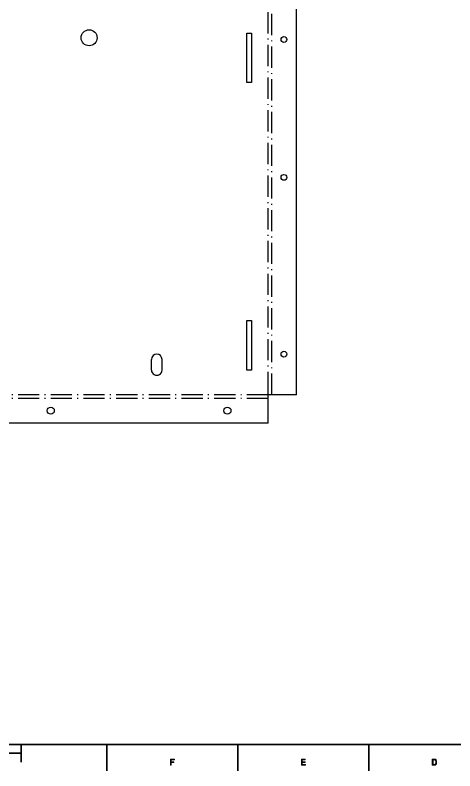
# Model space of a CAD drawing. Extents: x 0 to 1189, y 0 to 841.
# Drawn here: x 691 to 940, y 5 to 432.6 of the extents above; entities that cross this region are included whole.
import ezdxf

# ---------------------------------------------------------------- set-up
doc = ezdxf.new("R2010")
doc.units = 0
doc.linetypes.add('DASHDOT', pattern=[18.5, 12, -3, 0.5, -3])

msp = doc.modelspace()

# ---------------------------------------------------------------- linework, layer by layer
at = {"color": 1, "linetype": 'DASHDOT'}
for p, q in [((834.25, 218.82016), (834.25, 621.82019)), ((836.331665, 217.82016), (836.331665, 621.82019)), ((834.25, 217.82016), (361.75, 217.82016)), ((834.25, 215.738449), (361.75, 215.738449))]:
    msp.add_line(p, q, dxfattribs=at)
for p, q in [((850.331665, 217.82016), (850.331665, 621.82019)), ((822.200012, 394.432678), (822.200012, 422.432678)), ((824.799988, 422.432678), (824.799988, 394.432678)), ((822.200012, 231.82016), (822.200012, 259.82016)), ((824.799988, 259.82016), (824.799988, 231.82016)), ((834.25, 201.738205), (361.75, 201.738205))]:
    msp.add_line(p, q)
at = {"ltscale": 0.0125}
for p, q in [((822.200012, 422.432678), (822.700012, 422.432678)), ((824.299988, 422.432678), (824.799988, 422.432678)), ((822.700012, 394.432678), (822.200012, 394.432678)), ((824.799988, 394.432678), (824.299988, 394.432678)), ((822.200012, 259.82016), (822.700012, 259.82016)), ((824.299988, 259.82016), (824.799988, 259.82016)), ((822.700012, 231.82016), (822.200012, 231.82016)), ((824.799988, 231.82016), (824.299988, 231.82016))]:
    msp.add_line(p, q, dxfattribs=at)
at = {"ltscale": 0.039999}
for p, q in [((822.700012, 422.432678), (824.299988, 422.432678)), ((824.299988, 394.432678), (822.700012, 394.432678)), ((822.700012, 259.82016), (824.299988, 259.82016)), ((824.299988, 231.82016), (822.700012, 231.82016))]:
    msp.add_line(p, q, dxfattribs=at)
at = {"ltscale": 0.15}
for p, q in [((768.25, 231.82016), (768.25, 237.82016)), ((774.25, 231.82016), (774.25, 237.82016))]:
    msp.add_line(p, q, dxfattribs=at)
at = {"ltscale": 0.025}
msp.add_line((834.25, 217.82016), (834.25, 218.82016), dxfattribs=at)
at = {"ltscale": 0.052042}
msp.add_line((836.331665, 217.82016), (834.25, 217.82016), dxfattribs=at)
at = {"ltscale": 0.052043}
msp.add_line((834.25, 215.738449), (834.25, 217.82016), dxfattribs=at)
at = {"ltscale": 0.350006}
msp.add_line((834.25, 201.738205), (834.25, 215.738449), dxfattribs=at)
at = {"ltscale": 0.35}
msp.add_line((850.331665, 217.82016), (836.331665, 217.82016), dxfattribs=at)
at = {"color": 7, "lineweight": 35}
for p, q in [((20, 20), (1169, 20)), ((494.5, 15), (694.5, 15))]:
    msp.add_line(p, q, dxfattribs=at)
at = {"color": 7, "lineweight": 35, "ltscale": 0.25}
msp.add_line((694.5, 20), (694.5, 10), dxfattribs=at)
at = {"color": 7, "lineweight": 35, "ltscale": 0.375}
for p, q in [((742.900024, 20), (742.900024, 5)), ((817.099976, 20), (817.099976, 5)), ((891.299988, 20), (891.299988, 5))]:
    msp.add_line(p, q, dxfattribs=at)
at = {"color": 7, "lineweight": 13}
for points in [[(778.966125, 8.166786), (779.435181, 8.166786), (779.435181, 9.775576), (780.907776, 9.775576), (780.907776, 10.194164), (779.435181, 10.194164), (779.435181, 11.243155), (781.245667, 11.243155), (781.245667, 11.666786), (778.966125, 11.666786)], [(853.14093, 8.166786), (855.359985, 8.166786), (855.359985, 8.590417), (853.604919, 8.590417), (853.604919, 9.775576), (855.168335, 9.775576), (855.168335, 10.194164), (853.604919, 10.194164), (853.604919, 11.243155), (855.319641, 11.243155), (855.319641, 11.666786), (853.14093, 11.666786)], [(928.394958, 11.666786), (927.22998, 11.666786), (927.22998, 8.166786), (928.394958, 8.166786), (928.944702, 8.277738), (929.35321, 8.615633), (929.605347, 9.165345), (929.696167, 9.916786), (929.615479, 10.683357), (929.514587, 10.98595), (929.373352, 11.228025), (928.964844, 11.555836), (928.697571, 11.636527)], [(928.35968, 11.248199), (928.742981, 11.17255), (929.005188, 10.940561), (929.16156, 10.527017), (929.211975, 9.916786), (929.156494, 9.326729), (929.000183, 8.913184), (928.73291, 8.666066), (928.35968, 8.585374), (927.699036, 8.585374), (927.699036, 11.248199)]]:
    msp.add_lwpolyline(points, close=True, dxfattribs=at)
for centre, radius in [((732.938782, 419.82016), 4.5), ((843.231689, 418.82016), 1.65), ((843.231689, 340.82016), 1.65), ((843.231689, 240.82016), 1.65), ((711.25, 208.838455), 2), ((811.25, 208.838455), 2)]:
    msp.add_circle(centre, radius)
for centre, start, end in [((771.25, 237.82016), 0, 179.999995), ((771.25, 231.82016), 179.999995, 360)]:
    msp.add_arc(centre, 3, start, end)

doc.saveas('drawing.dxf')
